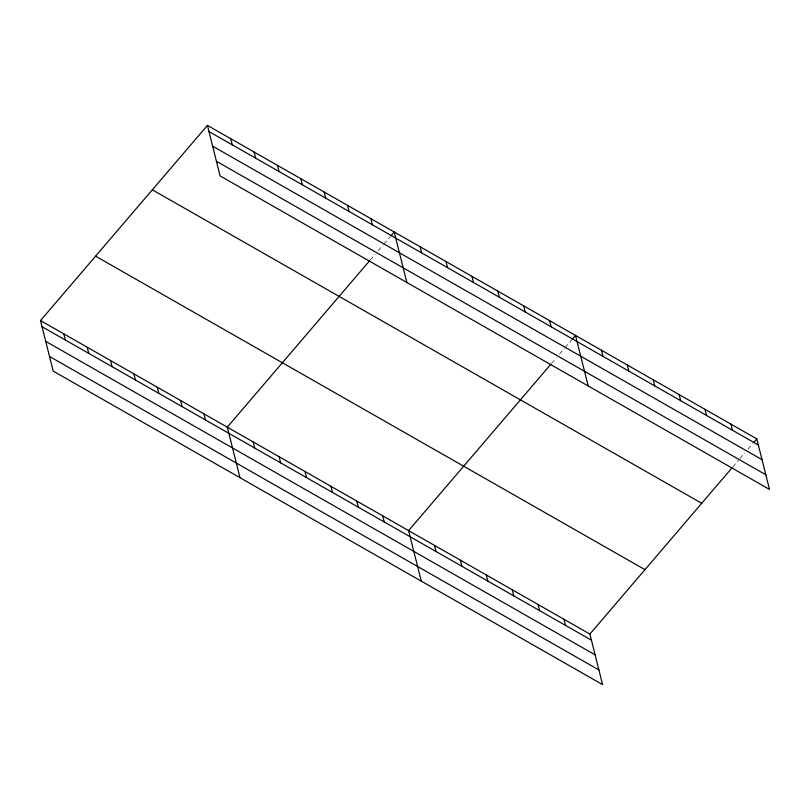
<?xml version="1.0" encoding="UTF-8"?>
<svg xmlns="http://www.w3.org/2000/svg" width="810" height="810" viewBox="0 0 810 810"><rect width="100%" height="100%" fill="white"/><g stroke="black" fill="none" stroke-linecap="round" stroke-linejoin="round"><path stroke-width="0.61" stroke-dasharray="4.05 3.04" d="M370.261 259.99L375.05 254.391M378.24 250.654L383.029 245.055M383.829 244.114L390.217 236.652M551.559 363.437L556.348 357.838M559.538 354.102L564.337 348.502M565.127 347.571L571.516 340.099M732.858 466.884L738.447 460.353M740.046 458.49L744.835 452.891M748.025 449.155L752.814 443.556"/><path stroke-width="1.21" d="M40.5 320.578L589.893 634.068L602.579 684.602L53.197 371.112L40.5 320.578L207.421 125.398L756.803 438.888L769.5 489.422L220.107 175.932L207.421 125.398M369.461 260.921L227.296 427.164L239.983 477.697M391.017 235.72L394.207 231.984L406.903 282.518M550.76 364.368L408.594 530.621L421.281 581.155M572.316 339.167L575.505 335.431L588.202 385.965M589.893 634.068L732.058 467.826M753.614 442.614L756.803 438.888M208.96 131.524L758.342 445.014M212.635 146.175L762.028 459.665M216.432 161.281L765.814 474.761M152.331 189.813L701.723 503.293M95.58 256.173L644.973 569.663M42.039 326.714L591.432 640.194M45.724 341.364L595.107 654.855M49.511 356.461L598.904 669.951M730.904 424.106L732.442 430.231M705.004 409.323L706.543 415.459M679.104 394.551L680.643 400.677M653.204 379.768L654.743 385.894M627.304 364.986L628.844 371.122M601.405 350.214L602.944 356.339M549.605 320.659L551.144 326.784M523.706 305.876L525.245 312.002M497.806 291.094L499.345 297.229M563.993 619.285L565.532 625.421M471.906 276.321L473.445 282.447M538.093 604.513L539.632 610.639M446.006 261.539L447.545 267.664M512.193 589.731L513.732 595.856M420.106 246.766L421.645 252.892M486.294 574.958L487.833 581.084M460.394 560.176L461.933 566.301M370.858 218.66L372.397 224.785M434.494 545.393L436.033 551.529M347.51 205.335L349.049 211.461M324.162 192.01L325.701 198.136M300.814 178.686L302.353 184.822M382.695 515.838L384.234 521.964M277.466 165.372L279.005 171.497M356.795 501.066L358.334 507.192M254.117 152.047L255.656 158.173M330.895 486.283L332.434 492.409M230.769 138.723L232.308 144.848M304.995 471.501L306.534 477.627M279.096 456.729L280.635 462.854M253.196 441.946L254.735 448.072M203.948 413.849L205.487 419.975M180.59 400.525L182.128 406.65M157.241 387.2L158.78 393.326M133.893 373.876L135.432 380.001M110.545 360.551L112.084 366.677M87.197 347.227L88.736 353.352M63.848 333.902L65.387 340.038"/></g></svg>
